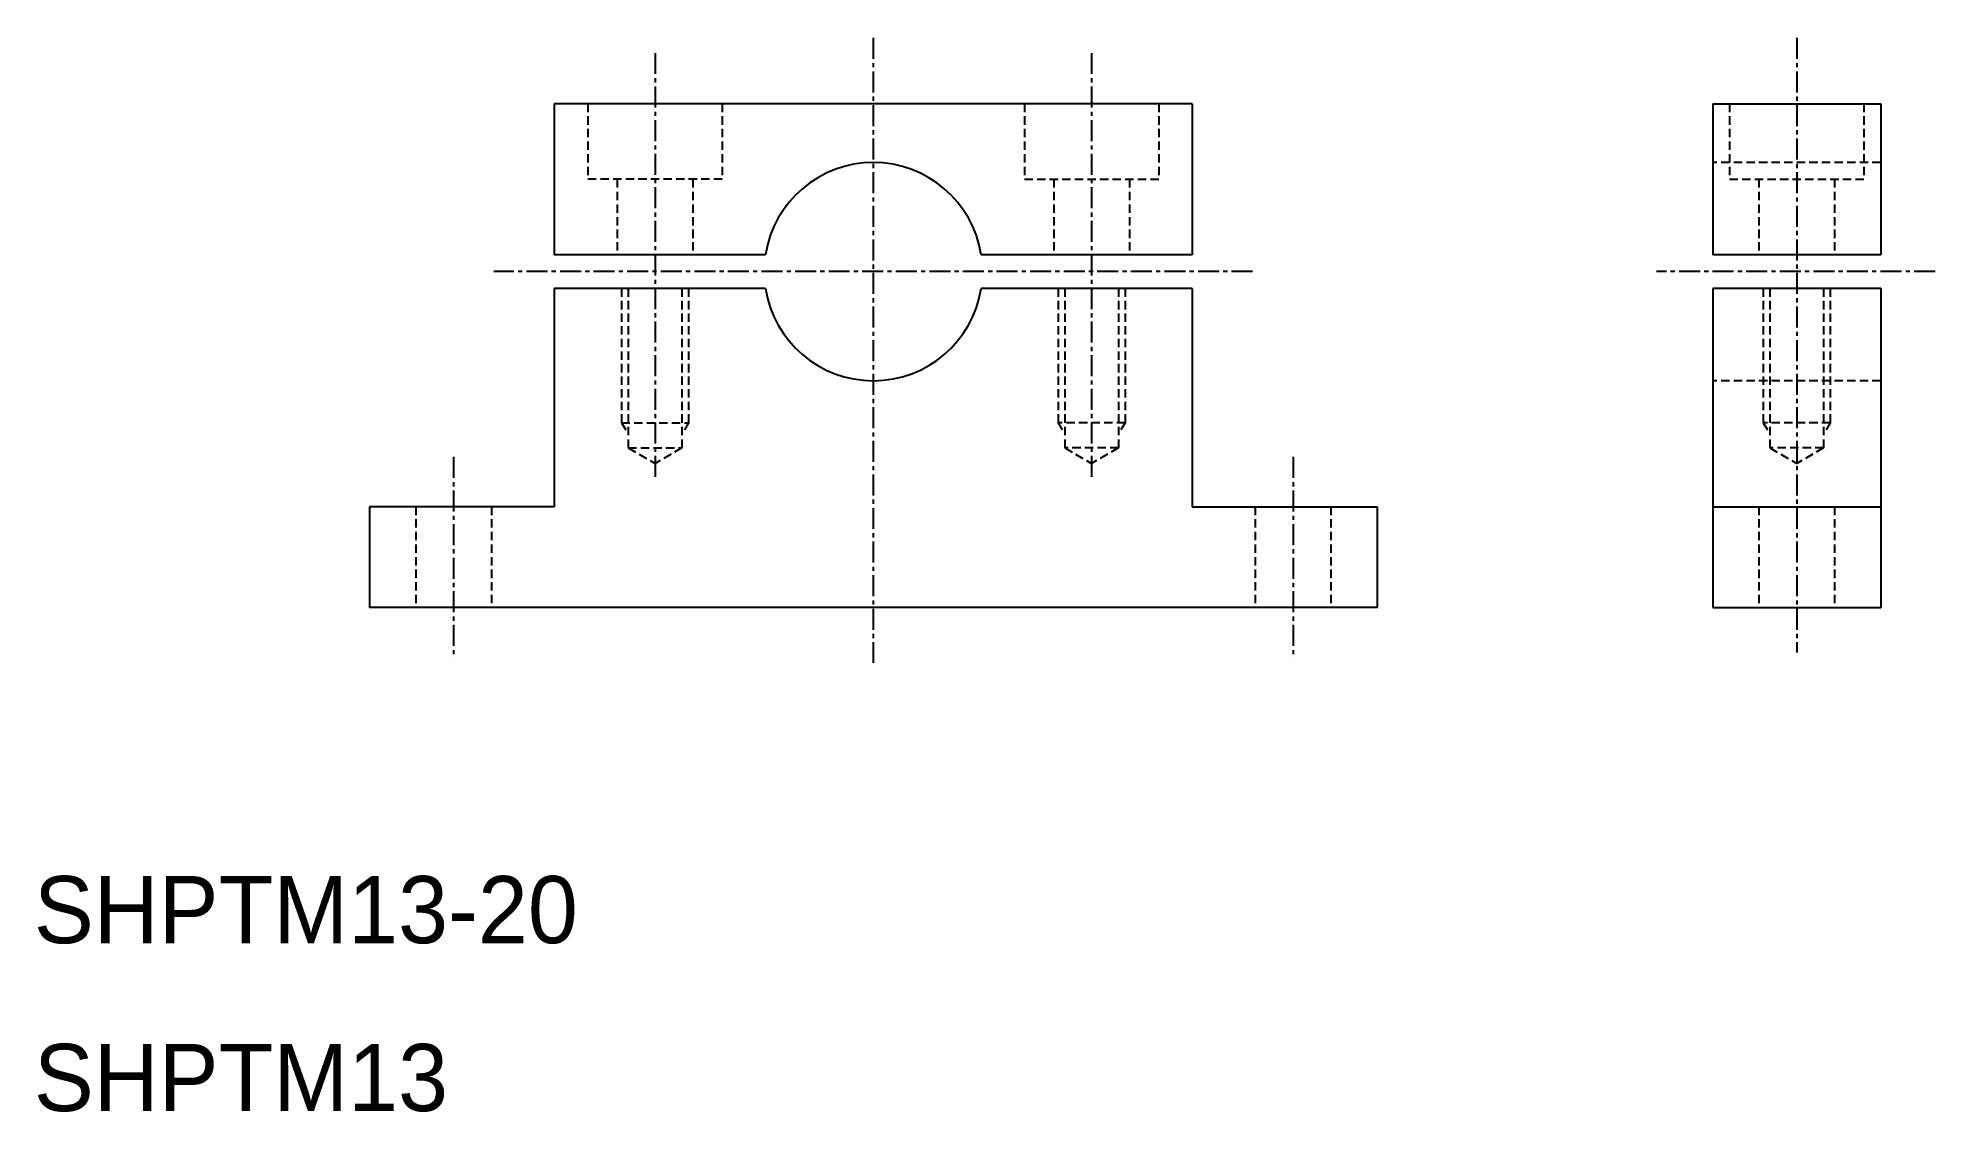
# Model space of a CAD drawing. Extents: x 10 to 123, y 10 to 74.
import ezdxf

# ---------------------------------------------------------------- set-up
doc = ezdxf.new("R2010")
doc.units = 0
doc.linetypes.add('CENTER', pattern=[2, 1.25, -0.25, 0.25, -0.25])
doc.linetypes.add('DASHED', pattern=[0.75, 0.5, -0.25])
doc.layers.get('0').update_dxf_attribs({"linetype": 'CONTINUOUS'})
doc.layers.add('CENTER', color=1, linetype='CENTER')

msp = doc.modelspace()

# ---------------------------------------------------------------- linework, layer by layer
at = {"color": 7, "linetype": 'CONTINUOUS'}
for p, q in [((79, 70), (41, 70)), ((41, 70), (41, 61)), ((79, 70), (79, 61)), ((110, 70), (120, 70)), ((110, 70), (110, 61)), ((120, 70), (120, 61)), ((53.58, 61), (41, 61)), ((79, 61), (66.42, 61)), ((120, 61), (110, 61)), ((41, 59), (41, 46)), ((53.58, 59), (41, 59)), ((79, 59), (66.42, 59)), ((79, 59), (79, 46)), ((110, 59), (110, 40)), ((120, 59), (110, 59)), ((120, 59), (120, 40)), ((41, 46), (30, 46)), ((30, 46), (30, 40)), ((79, 46), (90, 46)), ((90, 46), (90, 40)), ((110, 46), (120, 46)), ((90, 40), (30, 40)), ((60, 40), (60, 40)), ((75, 40), (75, 40)), ((110, 40), (120, 40))]:
    msp.add_line(p, q, dxfattribs=at)
at = {"color": 3, "linetype": 'DASHED'}
for p, q in [((43, 70), (43, 65.5)), ((51, 70), (51, 65.5)), ((69, 70), (69, 65.5)), ((77, 70), (77, 65.5)), ((111, 70), (111, 65.5)), ((119, 70), (119, 65.5)), ((120, 66.5), (110, 66.5)), ((51, 65.5), (43, 65.5)), ((44.75, 65.5), (44.75, 61)), ((49.25, 65.5), (49.25, 61)), ((69, 65.5), (77, 65.5)), ((70.75, 65.5), (70.75, 61)), ((75.25, 65.5), (75.25, 61)), ((111, 65.5), (119, 65.5)), ((112.75, 65.5), (112.75, 61)), ((117.25, 65.5), (117.25, 61)), ((45, 59), (45, 51)), ((45.4, 59), (45.4, 49.5)), ((48.6, 59), (48.6, 49.5)), ((49, 59), (49, 51)), ((71, 59), (71, 51)), ((71.4, 59), (71.4, 49.5)), ((74.6, 59), (74.6, 49.5)), ((75, 59), (75, 51)), ((113, 59), (113, 51)), ((113.4, 59), (113.4, 49.5)), ((116.6, 59), (116.6, 49.5)), ((117, 59), (117, 51)), ((120, 53.5), (110, 53.5)), ((45, 51), (49, 51)), ((45, 51), (45.4, 50.31)), ((49, 51), (48.6, 50.31)), ((75, 51), (71, 51)), ((71, 51), (71.4, 50.31)), ((75, 51), (74.6, 50.31)), ((117, 51), (113, 51)), ((113, 51), (113.4, 50.31)), ((117, 51), (116.6, 50.31)), ((45.4, 49.5), (48.6, 49.5)), ((45.4, 49.5), (47, 48.58)), ((48.6, 49.5), (47, 48.58)), ((74.6, 49.5), (71.4, 49.5)), ((71.4, 49.5), (73, 48.58)), ((74.6, 49.5), (73, 48.58)), ((113.4, 49.5), (115, 48.58)), ((116.6, 49.5), (113.4, 49.5)), ((116.6, 49.5), (115, 48.58)), ((32.75, 46), (32.75, 40)), ((37.25, 46), (37.25, 40)), ((82.75, 46), (82.75, 40)), ((87.25, 46), (87.25, 40)), ((112.75, 46), (112.75, 40)), ((117.25, 46), (117.25, 40))]:
    msp.add_line(p, q, dxfattribs=at)
at = {"color": 7, "linetype": 'CONTINUOUS'}
for start, end in [(8.8499, 171.1501), (188.8499, 351.1501)]:
    msp.add_arc((60, 60), 6.5, start, end, dxfattribs=at)
at = {"layer": 'CENTER', "color": 1, "linetype": 'CENTER'}
for p, q in [((60, 73.92), (60, 36.69)), ((115, 73.92), (115, 37.31)), ((47, 73.02), (47, 47.78)), ((73, 73.02), (73, 47.78)), ((82.59, 60), (37.4, 60)), ((123.24, 60), (106.64, 60)), ((35, 48.96), (35, 36.95)), ((85, 48.96), (85, 36.95))]:
    msp.add_line(p, q, dxfattribs=at)

# ---------------------------------------------------------------- texts
at = {"color": 7, "linetype": 'CONTINUOUS'}
for s, p in [('SHPTM13-20', (10, 20)), ('SHPTM13', (10, 10))]:
    msp.add_text(s, height=4, dxfattribs=at).set_placement(p)

doc.saveas('drawing.dxf')
